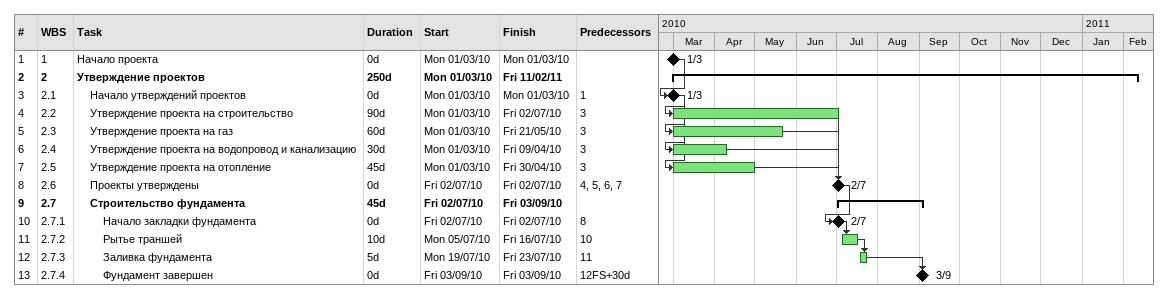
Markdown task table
| ID | WBS | Task | Duration | Start | Finish | Predecessors |
|---|---|---|---|---|---|---|
| 1 | 1 | Начало проекта | 0d | 2010-03-01 | 2010-03-01 |  |
| 2 | 2 | **Утверждение проектов** | 250d | 2010-03-01 | 2011-02-11 |  |
| 3 | 2.1 | Начало утверждений проектов | 0d | 2010-03-01 | 2010-03-01 | 1 |
| 4 | 2.2 | Утверждение проекта на строительство | 90d | 2010-03-01 | 2010-07-02 | 3 |
| 5 | 2.3 | Утверждение проекта на газ | 60d | 2010-03-01 | 2010-05-21 | 3 |
| 6 | 2.4 | Утверждение проекта на водопровод и канализацию | 30d | 2010-03-01 | 2010-04-09 | 3 |
| 7 | 2.5 | Утверждение проекта на отопление | 45d | 2010-03-01 | 2010-04-30 | 3 |
| 8 | 2.6 | Проекты утверждены | 0d | 2010-07-02 | 2010-07-02 | 4, 5, 6, 7 |
| 9 | 2.7 | **Строительство фундамента** | 45d | 2010-07-02 | 2010-09-03 |  |
| 10 | 2.7.1 | Начало закладки фундамента | 0d | 2010-07-02 | 2010-07-02 | 8 |
| 11 | 2.7.2 | Рытье траншей | 10d | 2010-07-05 | 2010-07-16 | 10 |
| 12 | 2.7.3 | Заливка фундамента | 5d | 2010-07-19 | 2010-07-23 | 11 |
| 13 | 2.7.4 | Фундамент завершен | 0d | 2010-09-03 | 2010-09-03 | 12FS+30d |
